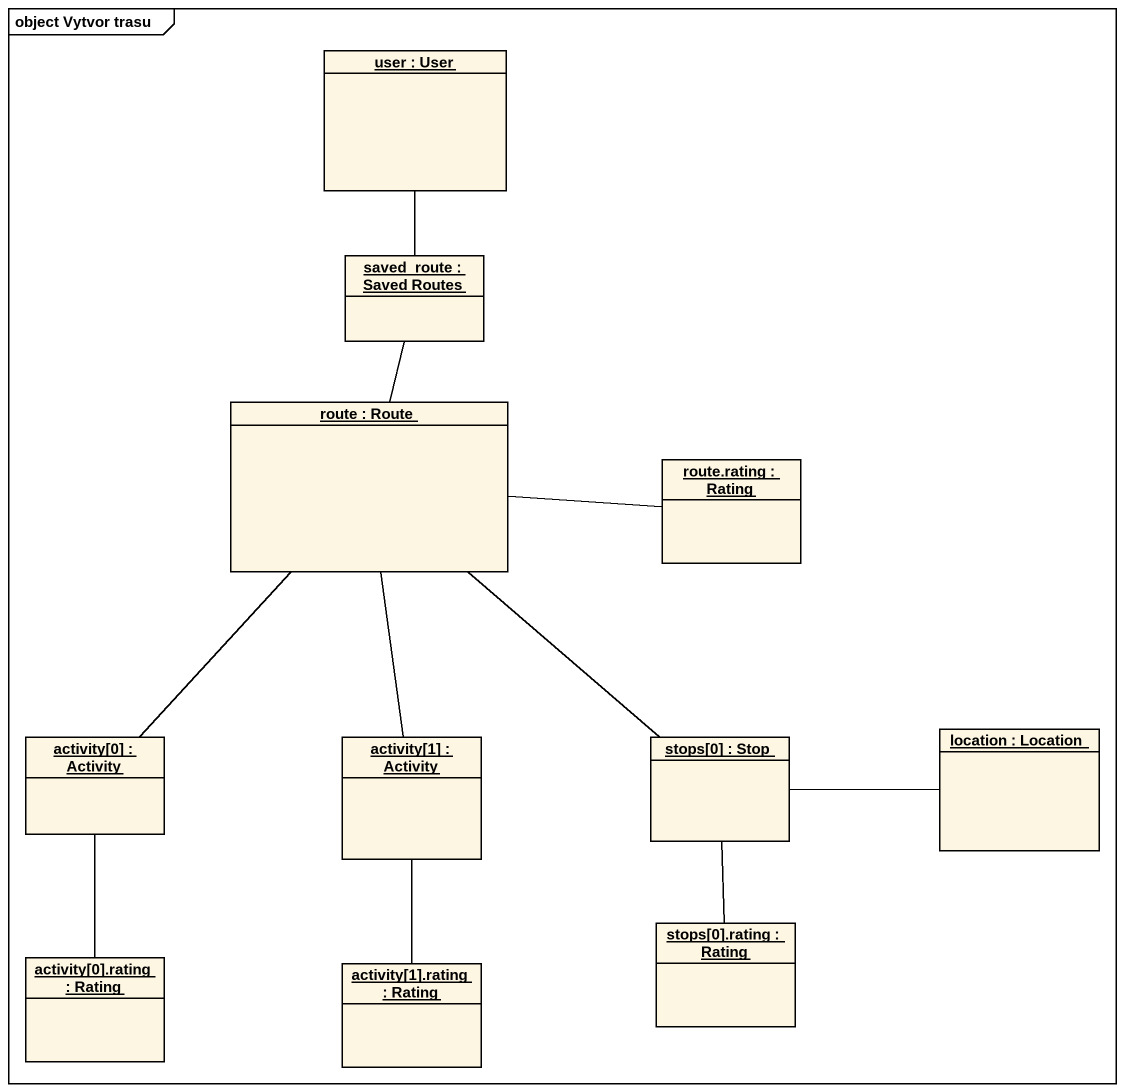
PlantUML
@startuml
mainframe object Vytvor trasu
hide circle
hide empty members
object "user : User" as user
object "saved_route : Saved Routes" as saved_route
object "route : Route" as route
object "route.rating : Rating" as route_rating
object "activity[0] : Activity" as activity_0
object "activity[1] : Activity" as activity_1
object "stops[0] : Stop" as stops_0
object "location : Location" as location
object "stops[0].rating : Rating" as stops_0_rating
object "activity[0].rating : Rating" as activity_0_rating
object "activity[1].rating : Rating" as activity_1_rating
user -- saved_route
saved_route -- route
route -right- route_rating
activity_0 -up- route
activity_0 -- activity_0_rating
activity_1 -up- route
activity_1 -- activity_1_rating
stops_0 -up- route
stops_0 -right- location
stops_0 -- stops_0_rating
@enduml
